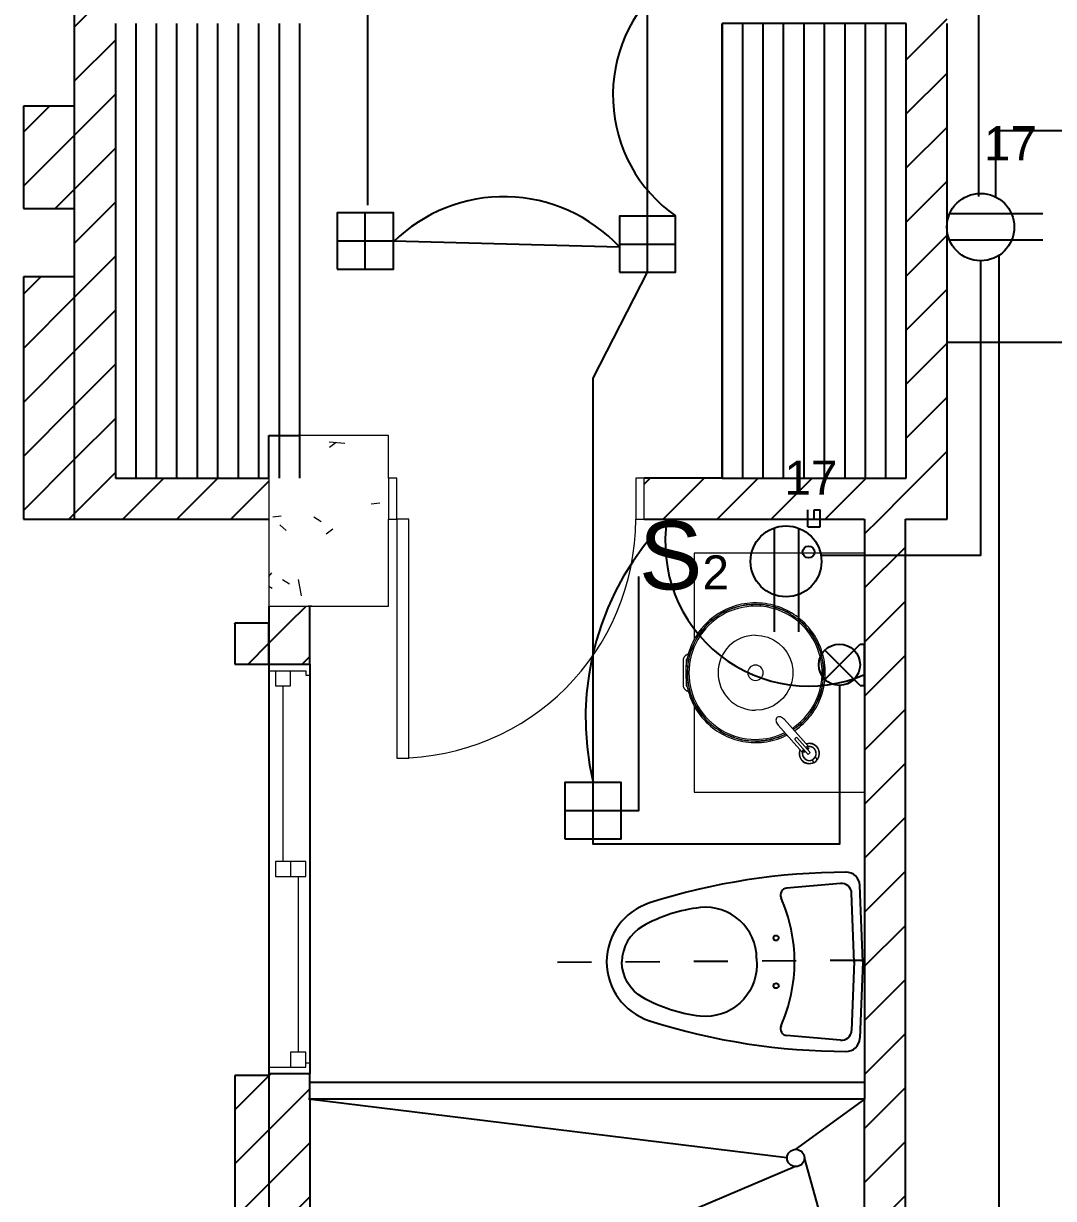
# Model space of a CAD drawing. Header units: inches. Extents: x 131 to 82119, y 71 to 16923.
# Drawn here: x 314.861 to 317.88, y 166.782 to 170.226 of the extents above; entities that cross this region are included whole.
import ezdxf
from ezdxf.enums import TextEntityAlignment as Align

# ---------------------------------------------------------------- set-up
doc = ezdxf.new("R2010")
doc.units = ezdxf.units.IN
doc.header["$MEASUREMENT"] = 0
doc.linetypes.add('HIDDEN', pattern=[9.525, 6.35, -3.175])
doc.linetypes.add('HIDDEN2', pattern=[0.1875, 0.125, -0.0625])
for name, color, linetype, lineweight in [('A-DOOR-____-MCUT', 31, 'Continuous', 18), ('A-DOOR-____-OTLN', 31, 'Continuous', 18), ('A-DOOR-FRAM-MCUT', 31, 'Continuous', 18), ('A-GLAZ-____-MCUT', 151, 'Continuous', 18), ('DUCTO-PARED O TECHO', 7, 'Continuous', 25), ('P-SANR-FIXT-OTLN', 6, 'Continuous', 18), ('S-COLS-____-MCUT', 52, 'Continuous', 18), ('S-COLS-____-OTLN', 52, 'Continuous', 18), ('SIMBOLOGIA', 150, 'Continuous', 25)]:
    doc.layers.add(name, color=color, linetype=linetype, lineweight=lineweight)
for name, color, linetype in [('Arquitectonico', 253, 'Continuous'), ('BLOQUES TOMAS Y LUCES', 140, 'Continuous'), ('INTERRUPTORES', 6, 'Continuous'), ('LAMPARAS', 20, 'Continuous'), ('LUCES Y TOMAS', 5, 'Continuous'), ('Retorno', 5, 'HIDDEN')]:
    doc.layers.add(name, color=color, linetype=linetype)
doc.styles.get("Standard").update_dxf_attribs({"font": 'arial.ttf'})
pattern_1 = [(45, (332.12192, 174.97212), (-0.07919596, 0.07919596), [])]

# ---------------------------------------------------------------- blocks, each defined once
blk = doc.blocks.new('M_Concrete-Rectangular-Column - Columna Concreto 0_50x0_35-V2-ARQ-P2')
at = {"layer": 'S-COLS-____-OTLN'}
h = blk.add_hatch(dxfattribs=at)
h.set_pattern_fill('FP_7', style=0, pattern_type=2)
h.set_pattern_definition([(320, (6.204, -16.366), (-0.047308, -0.546432), [0.057, -0.629]), (265, (6.204, -16.366), (0.57337, 0.105429), [0.046, -0.503]), (10.451, (6.2, -16.412), (0.525708, -0.440955), [0.049, -0.534]), (316.184, (6.357, -16.366), (-0.12606, -0.813123), [0.086, -0.943]), (6.636, (6.346, -16.434), (0.742252, -0.711995), [0.073, -0.801]), (261.184, (6.357, -16.366), (0.742616, -0.71223), [0.069, -0.754]), (291, (6.318, -16.443), (-0.306292, -0.454985), [0.057, -0.629]), (236, (6.318, -16.443), (0.552594, -0.185766), [0.046, -0.503]), (341.451, (6.293, -16.481), (0.246016, -0.640536), [0.049, -0.534]), (307.5, (6.204, -16.366), (0.2541166, -0.009206), [0.025, -0.472, 0.025, -0.485, -0.505]), (307.5, (6.204, -16.366), (0.2541166, -0.009206), [-1.007, 0.025, -0.48]), (277.5, (6.204, -16.366), (0.3007382, -0.2004608), [0.025, -0.266, 0.025, -0.46, -0.192]), (277.5, (6.204, -16.366), (0.3007382, -0.2004608), [-0.776, 0.025, -0.167]), (237.5, (6.204, -16.197), (-0.0170776, -0.406483), [0.025, -0.165, 0.025, -0.569, -0.789]), (237.5, (6.204, -16.197), (-0.0170776, -0.406483), [-0.785, 0.025, -0.764]), (227.5, (6.204, -16.12), (0.076008, -0.443999), [0.025, -0.223, 0.025, -0.37, -0.56]), (227.5, (6.204, -16.12), (0.076008, -0.443999), [-0.642, 0.025, -0.535])])
h.paths.add_polyline_path([(-0.25, -0.175), (0.25, -0.175), (0.25, 0.175), (-0.25, 0.175)], flags=0)
at = {"layer": 'S-COLS-____-MCUT'}
for p, q in [((0.1252, 0.175), (-0.25, 0.175)), ((-0.25, 0.175), (-0.25, -0.175)), ((0.25, -0.175), (0.25, 0.0845)), ((-0.25, -0.175), (0.0052, -0.175)), ((0.1252, -0.175), (0.25, -0.175))]:
    blk.add_line(p, q, dxfattribs=at)
blk = doc.blocks.new('Puertas Revit Lisas - 0_75  x 2_70-1766043-ARQ-P2')
at = {"layer": 'A-DOOR-____-MCUT'}
for p, q in [((0.35, 0.756825), (0.315, 0.756825)), ((0.315, 0.756825), (0.315, 0.056825)), ((0.35, 0.056825), (0.35, 0.756825)), ((0.315, 0.056825), (0.35, 0.056825))]:
    blk.add_line(p, q, dxfattribs=at)
at = {"layer": 'A-DOOR-____-OTLN'}
blk.add_arc((0.35, 0.056825), 0.7, 90, 180, dxfattribs=at)
at = {"layer": 'A-DOOR-FRAM-MCUT'}
for p, q in [((-0.35, 0.056825), (-0.375, 0.056825)), ((-0.375, 0.056825), (-0.375, -0.063175)), ((-0.35, -0.063175), (-0.35, 0.056825)), ((0.35, 0.056825), (0.35, -0.063175)), ((0.375, 0.056825), (0.35, 0.056825)), ((0.375, -0.063175), (0.375, 0.056825)), ((-0.375, -0.063175), (-0.35, -0.063175)), ((0.35, -0.063175), (0.375, -0.063175))]:
    blk.add_line(p, q, dxfattribs=at)
blk = doc.blocks.new('Single_Sink_Vanity_15616 - 500x700mm-V4-ARQ-P2')
at = {"layer": 'P-SANR-FIXT-OTLN'}
for p, q in [((0.035, 0.2825), (-0.035, 0.2825)), ((-0.0961, 0.25), (-0.35, 0.25)), ((-0.35, 0.25), (-0.35, -0.2499)), ((-0.035, 0.2725), (-0.017, 0.2725)), ((0.017, 0.2725), (0.035, 0.2725)), ((0.35, 0.25), (0.0961, 0.25)), ((0.35, -0.2499), (0.35, 0.25)), ((-0.154, 0.0036), (-0.2324, -0.067)), ((-0.2157, -0.0856), (-0.1373, -0.015)), ((-0.1953, -0.0448), (-0.2395, -0.0846)), ((-0.2339, -0.0907), (-0.1898, -0.051)), ((-0.2568, -0.0957), (-0.2626, -0.1009)), ((-0.2339, -0.0907), (-0.2395, -0.0846)), ((-0.2533, -0.1112), (-0.2475, -0.106))]:
    blk.add_line(p, q, dxfattribs=at)
at = {"layer": 'P-SANR-FIXT-OTLN', "flags": 128}
for points in [[(-0.035, 0.2825), (-0.0358, 0.2825), (-0.0366, 0.2824), (-0.0374, 0.2824), (-0.0382, 0.2822), (-0.039, 0.2821), (-0.0398, 0.2819), (-0.0405, 0.2817), (-0.0413, 0.2815), (-0.042, 0.2812), (-0.0428, 0.2809), (-0.0435, 0.2806), (-0.0442, 0.2802), (-0.0449, 0.2799), (-0.0456, 0.2794), (-0.0463, 0.279), (-0.0469, 0.2785), (-0.0476, 0.2781), (-0.0482, 0.2775), (-0.0488, 0.277), (-0.0493, 0.2764), (-0.0499, 0.2758), (-0.0504, 0.2752), (-0.0509, 0.2746), (-0.0514, 0.274), (-0.0518, 0.2733), (-0.0522, 0.2726), (-0.0526, 0.2719), (-0.053, 0.2712), (-0.0533, 0.2705), (-0.0536, 0.2697), (-0.0539, 0.269), (-0.0542, 0.2682), (-0.0544, 0.2675), (-0.0546, 0.2667)], [(-0.0493, 0.2764), (-0.0499, 0.2758), (-0.0504, 0.2752), (-0.0509, 0.2746), (-0.0514, 0.274), (-0.0518, 0.2733), (-0.0522, 0.2726), (-0.0526, 0.2719), (-0.053, 0.2712), (-0.0533, 0.2705), (-0.0536, 0.2697), (-0.0539, 0.269), (-0.0542, 0.2682), (-0.0544, 0.2675), (-0.0546, 0.2667)], [(-0.035, 0.2825), (-0.0358, 0.2825), (-0.0366, 0.2824), (-0.0374, 0.2824), (-0.0382, 0.2822), (-0.039, 0.2821), (-0.0398, 0.2819), (-0.0405, 0.2817), (-0.0413, 0.2815), (-0.042, 0.2812), (-0.0428, 0.2809), (-0.0435, 0.2806), (-0.0442, 0.2802), (-0.0449, 0.2799), (-0.0456, 0.2794), (-0.0463, 0.279), (-0.0469, 0.2785), (-0.0476, 0.2781), (-0.0482, 0.2775), (-0.0488, 0.277)], [(0.0489, 0.2768), (0.0483, 0.2774), (0.0477, 0.2779), (0.0471, 0.2784), (0.0465, 0.2789), (0.0458, 0.2793), (0.0451, 0.2797), (0.0444, 0.2801), (0.0437, 0.2805), (0.043, 0.2808), (0.0422, 0.2811), (0.0415, 0.2814), (0.0407, 0.2817), (0.04, 0.2819), (0.0392, 0.2821), (0.0384, 0.2822), (0.0376, 0.2823), (0.0368, 0.2824), (0.036, 0.2825), (0.0352, 0.2825), (0.035, 0.2825)], [(0.0546, 0.2665), (0.0544, 0.2673), (0.0542, 0.268), (0.054, 0.2688), (0.0537, 0.2695), (0.0534, 0.2703), (0.0531, 0.271), (0.0527, 0.2717), (0.0524, 0.2724), (0.0519, 0.2731), (0.0515, 0.2738), (0.051, 0.2744), (0.0506, 0.2751), (0.05, 0.2757), (0.0495, 0.2763), (0.0489, 0.2768), (0.0483, 0.2774), (0.0477, 0.2779), (0.0471, 0.2784), (0.0465, 0.2789), (0.0458, 0.2793), (0.0451, 0.2797), (0.0444, 0.2801), (0.0437, 0.2805), (0.043, 0.2808), (0.0422, 0.2811), (0.0415, 0.2814), (0.0407, 0.2817), (0.04, 0.2819), (0.0392, 0.2821), (0.0384, 0.2822), (0.0376, 0.2823), (0.0368, 0.2824), (0.036, 0.2825), (0.0352, 0.2825), (0.035, 0.2825)], [(0.0546, 0.2665), (0.0544, 0.2673), (0.0542, 0.268), (0.054, 0.2688), (0.0537, 0.2695), (0.0534, 0.2703), (0.0531, 0.271), (0.0527, 0.2717), (0.0524, 0.2724), (0.0519, 0.2731), (0.0515, 0.2738), (0.051, 0.2744), (0.0506, 0.2751), (0.05, 0.2757), (0.0495, 0.2763)], [(0.2047, 0.07), (0.2045, 0.0782), (0.204, 0.0864), (0.2032, 0.0945), (0.202, 0.1026), (0.2006, 0.1107), (0.1988, 0.1186), (0.1967, 0.1266), (0.1943, 0.1344), (0.1915, 0.1421), (0.1885, 0.1497), (0.1852, 0.1572), (0.1815, 0.1645), (0.1776, 0.1717), (0.1734, 0.1787), (0.1689, 0.1856), (0.1641, 0.1922), (0.1591, 0.1987), (0.1539, 0.2049), (0.1483, 0.211), (0.1426, 0.2168), (0.1366, 0.2224), (0.1304, 0.2277), (0.124, 0.2328), (0.1174, 0.2376), (0.1106, 0.2422), (0.1036, 0.2465), (0.0965, 0.2505), (0.0892, 0.2542), (0.0817, 0.2576), (0.0742, 0.2607), (0.0665, 0.2636), (0.0587, 0.2661), (0.0508, 0.2682), (0.0428, 0.2701), (0.0348, 0.2717), (0.0267, 0.2729), (0.0186, 0.2738), (0.0104, 0.2744), (0.0022, 0.2746), (-0.006, 0.2746), (-0.0142, 0.2742), (-0.0223, 0.2734), (-0.0304, 0.2724), (-0.0385, 0.271), (-0.0465, 0.2693), (-0.0544, 0.2673), (-0.0623, 0.2649), (-0.07, 0.2623), (-0.0777, 0.2593), (-0.0852, 0.2561), (-0.0925, 0.2525), (-0.0998, 0.2487), (-0.1068, 0.2446), (-0.1137, 0.2401), (-0.1204, 0.2355), (-0.127, 0.2305), (-0.1333, 0.2253), (-0.1394, 0.2199), (-0.1453, 0.2142), (-0.1509, 0.2082), (-0.1563, 0.2021), (-0.1615, 0.1957), (-0.1664, 0.1892), (-0.171, 0.1824), (-0.1754, 0.1755), (-0.1794, 0.1684), (-0.1832, 0.1611), (-0.1867, 0.1537), (-0.1899, 0.1462), (-0.1928, 0.1386), (-0.1954, 0.1308), (-0.1977, 0.1229), (-0.1996, 0.115), (-0.2013, 0.107), (-0.2026, 0.0989), (-0.2036, 0.0908), (-0.2043, 0.0826), (-0.2046, 0.0744), (-0.2047, 0.07)], [(0.1997, 0.07), (0.1995, 0.078), (0.199, 0.086), (0.1982, 0.0939), (0.1971, 0.1018), (0.1957, 0.1097), (0.1939, 0.1175), (0.1919, 0.1252), (0.1895, 0.1328), (0.1869, 0.1403), (0.1839, 0.1477), (0.1806, 0.155), (0.1771, 0.1622), (0.1733, 0.1692), (0.1692, 0.1761), (0.1648, 0.1827), (0.1601, 0.1892), (0.1552, 0.1955), (0.1501, 0.2016), (0.1447, 0.2075), (0.1391, 0.2132), (0.1333, 0.2187), (0.1272, 0.2239), (0.121, 0.2288), (0.1145, 0.2336), (0.1079, 0.238), (0.1011, 0.2422), (0.0941, 0.2461), (0.087, 0.2497), (0.0797, 0.253), (0.0723, 0.2561), (0.0648, 0.2588), (0.0572, 0.2613), (0.0495, 0.2634), (0.0418, 0.2652), (0.0339, 0.2667), (0.026, 0.2679), (0.0181, 0.2688), (0.0101, 0.2694), (0.0022, 0.2696), (-0.0058, 0.2696), (-0.0138, 0.2692), (-0.0218, 0.2685), (-0.0297, 0.2674), (-0.0375, 0.2661), (-0.0454, 0.2644), (-0.0531, 0.2625), (-0.0608, 0.2602), (-0.0683, 0.2576), (-0.0758, 0.2547), (-0.0831, 0.2515), (-0.0903, 0.2481), (-0.0973, 0.2443), (-0.1042, 0.2403), (-0.1109, 0.236), (-0.1175, 0.2314), (-0.1239, 0.2266), (-0.13, 0.2215), (-0.136, 0.2162), (-0.1417, 0.2106), (-0.1472, 0.2049), (-0.1525, 0.1989), (-0.1575, 0.1927), (-0.1623, 0.1863), (-0.1668, 0.1797), (-0.1711, 0.1729), (-0.1751, 0.166), (-0.1788, 0.1589), (-0.1822, 0.1517), (-0.1853, 0.1443), (-0.1881, 0.1369), (-0.1906, 0.1293), (-0.1929, 0.1216), (-0.1948, 0.1139), (-0.1964, 0.1061), (-0.1977, 0.0982), (-0.1986, 0.0902), (-0.1993, 0.0823), (-0.1996, 0.0743), (-0.1997, 0.07)], [(-0.042, 0.2697), (-0.0417, 0.2699), (-0.0414, 0.2702), (-0.0411, 0.2705), (-0.0407, 0.2707), (-0.0404, 0.2709), (-0.0401, 0.2711), (-0.0397, 0.2713), (-0.0394, 0.2715), (-0.039, 0.2717), (-0.0386, 0.2718), (-0.0382, 0.272), (-0.0379, 0.2721), (-0.0375, 0.2722), (-0.0371, 0.2723), (-0.0367, 0.2724), (-0.0363, 0.2724), (-0.0359, 0.2725), (-0.0355, 0.2725), (-0.0351, 0.2725), (-0.035, 0.2725)], [(0.035, 0.2725), (0.0354, 0.2725), (0.0358, 0.2725), (0.0362, 0.2724), (0.0366, 0.2724), (0.037, 0.2723), (0.0374, 0.2722), (0.0378, 0.2721), (0.0381, 0.272), (0.0385, 0.2719), (0.0389, 0.2717), (0.0393, 0.2715), (0.0396, 0.2714), (0.04, 0.2712), (0.0403, 0.271), (0.0406, 0.2708), (0.041, 0.2705), (0.0413, 0.2703), (0.0416, 0.27), (0.0419, 0.2697), (0.0422, 0.2695)], [(-0.2047, 0.07), (-0.2045, 0.0618), (-0.204, 0.0536), (-0.2032, 0.0455), (-0.202, 0.0374), (-0.2006, 0.0293), (-0.1988, 0.0214), (-0.1967, 0.0134), (-0.1943, 0.0056), (-0.1915, -0.0021), (-0.1885, -0.0097), (-0.1852, -0.0172), (-0.1825, -0.0224)], [(-0.1997, 0.07), (-0.1995, 0.062), (-0.199, 0.054), (-0.1982, 0.0461), (-0.1971, 0.0382), (-0.1957, 0.0303), (-0.1939, 0.0225), (-0.1919, 0.0148), (-0.1895, 0.0072), (-0.1869, -0.0003), (-0.1839, -0.0077), (-0.1806, -0.015), (-0.1787, -0.019)], [(-0.1699, -0.044), (-0.1689, -0.0456), (-0.1641, -0.0522), (-0.1591, -0.0587), (-0.1539, -0.0649), (-0.1483, -0.071), (-0.1426, -0.0768), (-0.1366, -0.0824), (-0.1304, -0.0877), (-0.124, -0.0928), (-0.1174, -0.0976), (-0.1106, -0.1022), (-0.1036, -0.1065), (-0.0965, -0.1105), (-0.0892, -0.1142), (-0.0817, -0.1176), (-0.0742, -0.1207), (-0.0665, -0.1236), (-0.0587, -0.1261), (-0.0508, -0.1282), (-0.0428, -0.1301), (-0.0348, -0.1317), (-0.0267, -0.1329), (-0.0186, -0.1338), (-0.0104, -0.1344), (-0.0022, -0.1346), (0.006, -0.1346), (0.0142, -0.1342), (0.0223, -0.1334), (0.0304, -0.1324), (0.0385, -0.131), (0.0465, -0.1293), (0.0544, -0.1273), (0.0623, -0.1249), (0.07, -0.1223), (0.0777, -0.1193), (0.0852, -0.1161), (0.0925, -0.1125), (0.0998, -0.1087), (0.1068, -0.1046), (0.1137, -0.1001), (0.1204, -0.0955), (0.127, -0.0905), (0.1333, -0.0853), (0.1394, -0.0799), (0.1453, -0.0742), (0.1509, -0.0682), (0.1563, -0.0621), (0.1615, -0.0557), (0.1664, -0.0492), (0.171, -0.0424), (0.1754, -0.0355), (0.1794, -0.0284), (0.1832, -0.0211), (0.1867, -0.0137), (0.1899, -0.0062), (0.1928, 0.0014), (0.1954, 0.0092), (0.1977, 0.0171), (0.1996, 0.025), (0.2013, 0.033), (0.2026, 0.0411), (0.2036, 0.0492), (0.2043, 0.0574), (0.2046, 0.0656), (0.2047, 0.07)], [(-0.1662, -0.0406), (-0.1648, -0.0427), (-0.1601, -0.0492), (-0.1552, -0.0555), (-0.1501, -0.0616), (-0.1447, -0.0675), (-0.1391, -0.0732), (-0.1333, -0.0787), (-0.1272, -0.0839), (-0.121, -0.0888), (-0.1145, -0.0936), (-0.1079, -0.098), (-0.1011, -0.1022), (-0.0941, -0.1061), (-0.087, -0.1097), (-0.0797, -0.113), (-0.0723, -0.1161), (-0.0648, -0.1188), (-0.0572, -0.1213), (-0.0495, -0.1234), (-0.0418, -0.1252), (-0.0339, -0.1267), (-0.026, -0.1279), (-0.0181, -0.1288), (-0.0101, -0.1294), (-0.0022, -0.1296), (0.0058, -0.1296), (0.0138, -0.1292), (0.0218, -0.1285), (0.0297, -0.1274), (0.0375, -0.1261), (0.0454, -0.1244), (0.0531, -0.1225), (0.0608, -0.1202), (0.0683, -0.1176), (0.0758, -0.1147), (0.0831, -0.1115), (0.0903, -0.1081), (0.0973, -0.1043), (0.1042, -0.1003), (0.1109, -0.096), (0.1175, -0.0914), (0.1239, -0.0866), (0.13, -0.0815), (0.136, -0.0762), (0.1417, -0.0706), (0.1472, -0.0649), (0.1525, -0.0589), (0.1575, -0.0527), (0.1623, -0.0463), (0.1668, -0.0397), (0.1711, -0.0329), (0.1751, -0.026), (0.1788, -0.0189), (0.1822, -0.0117), (0.1853, -0.0043), (0.1881, 0.0031), (0.1906, 0.0107), (0.1929, 0.0184), (0.1948, 0.0261), (0.1964, 0.0339), (0.1977, 0.0418), (0.1986, 0.0498), (0.1993, 0.0577), (0.1996, 0.0657), (0.1997, 0.07)], [(0.1099, 0.07), (0.1084, 0.0519), (0.1039, 0.0343), (0.0966, 0.0177), (0.0867, 0.0025), (0.0744, -0.0108), (0.0601, -0.022), (0.0441, -0.0306), (0.027, -0.0365), (0.0091, -0.0395), (-0.0091, -0.0395), (-0.027, -0.0365), (-0.0441, -0.0306), (-0.0601, -0.022), (-0.0744, -0.0108), (-0.0867, 0.0025), (-0.0966, 0.0177), (-0.1039, 0.0343), (-0.1084, 0.0519), (-0.11, 0.07)], [(-0.1314, 0.0071), (-0.1333, 0.0087), (-0.1357, 0.0097), (-0.1385, 0.0101), (-0.1415, 0.0099), (-0.1447, 0.0092), (-0.1479, 0.0078), (-0.1511, 0.0059), (-0.154, 0.0036)], [(-0.1373, -0.015), (-0.1346, -0.0123), (-0.1325, -0.0094), (-0.1308, -0.0063), (-0.1297, -0.0032), (-0.1292, -0.0002), (-0.1293, 0.0026), (-0.1301, 0.0051), (-0.1314, 0.0071)], [(-0.2256, -0.0609), (-0.2266, -0.0605), (-0.2276, -0.0602), (-0.2288, -0.0598), (-0.2299, -0.0595), (-0.231, -0.0593), (-0.2321, -0.0591), (-0.2333, -0.0589), (-0.2344, -0.0588), (-0.2356, -0.0587), (-0.2368, -0.0587), (-0.2379, -0.0587), (-0.2391, -0.0588), (-0.2402, -0.0589), (-0.2414, -0.0591), (-0.2425, -0.0593), (-0.2436, -0.0596), (-0.2448, -0.0599), (-0.2459, -0.0602), (-0.247, -0.0606), (-0.248, -0.061), (-0.2491, -0.0615), (-0.2501, -0.062), (-0.2512, -0.0626), (-0.2521, -0.0632), (-0.2531, -0.0638), (-0.2541, -0.0645), (-0.255, -0.0652), (-0.2559, -0.0659), (-0.2567, -0.0667), (-0.2575, -0.0675), (-0.2583, -0.0684), (-0.2591, -0.0693), (-0.2598, -0.0702), (-0.2605, -0.0711), (-0.2611, -0.0721), (-0.2617, -0.0731), (-0.2623, -0.0741), (-0.2628, -0.0751), (-0.2633, -0.0762), (-0.2637, -0.0772), (-0.2641, -0.0783), (-0.2645, -0.0794), (-0.2648, -0.0805), (-0.265, -0.0817), (-0.2653, -0.0828), (-0.2654, -0.084), (-0.2656, -0.0851), (-0.2656, -0.0863), (-0.2657, -0.0874), (-0.2657, -0.0886), (-0.2656, -0.0897), (-0.2655, -0.0909), (-0.2653, -0.092), (-0.2651, -0.0932), (-0.2649, -0.0943), (-0.2646, -0.0954), (-0.2643, -0.0966), (-0.2639, -0.0976), (-0.2635, -0.0987), (-0.263, -0.0998), (-0.2625, -0.1008)], [(-0.2245, -0.0712), (-0.2252, -0.0708), (-0.2259, -0.0703), (-0.2266, -0.0699), (-0.2273, -0.0695), (-0.228, -0.0692), (-0.2288, -0.0688), (-0.2295, -0.0685), (-0.2303, -0.0683), (-0.2311, -0.068), (-0.2319, -0.0678), (-0.2327, -0.0676), (-0.2335, -0.0675), (-0.2343, -0.0674), (-0.2351, -0.0673), (-0.2359, -0.0672), (-0.2367, -0.0672), (-0.2376, -0.0672), (-0.2384, -0.0673), (-0.2392, -0.0674), (-0.24, -0.0675), (-0.2408, -0.0676), (-0.2416, -0.0678), (-0.2424, -0.068), (-0.2432, -0.0683), (-0.2439, -0.0686), (-0.2447, -0.0689), (-0.2455, -0.0692), (-0.2462, -0.0696), (-0.2469, -0.07), (-0.2476, -0.0704), (-0.2483, -0.0708), (-0.2489, -0.0713), (-0.2496, -0.0718), (-0.2502, -0.0723), (-0.2508, -0.0729), (-0.2514, -0.0735), (-0.252, -0.0741), (-0.2525, -0.0747), (-0.253, -0.0753), (-0.2535, -0.076), (-0.2539, -0.0767), (-0.2544, -0.0774), (-0.2548, -0.0781), (-0.2551, -0.0788), (-0.2555, -0.0796), (-0.2558, -0.0803), (-0.2561, -0.0811), (-0.2563, -0.0819), (-0.2565, -0.0826), (-0.2567, -0.0834), (-0.2569, -0.0842), (-0.257, -0.0851), (-0.2571, -0.0859), (-0.2571, -0.0867), (-0.2571, -0.0875), (-0.2571, -0.0883), (-0.2571, -0.0891), (-0.257, -0.0899), (-0.2569, -0.0908), (-0.2568, -0.0916)], [(-0.2249, -0.0716), (-0.2255, -0.0711), (-0.2262, -0.0707), (-0.2269, -0.0703), (-0.2276, -0.0699), (-0.2283, -0.0695), (-0.2291, -0.0692), (-0.2298, -0.0689), (-0.2306, -0.0686), (-0.2313, -0.0684), (-0.2321, -0.0682), (-0.2329, -0.068), (-0.2337, -0.0679), (-0.2345, -0.0678), (-0.2353, -0.0677), (-0.2361, -0.0676), (-0.2369, -0.0676), (-0.2377, -0.0676), (-0.2385, -0.0677), (-0.2393, -0.0678), (-0.2401, -0.0679), (-0.2409, -0.068), (-0.2417, -0.0682), (-0.2425, -0.0684), (-0.2433, -0.0687), (-0.244, -0.0689), (-0.2448, -0.0692), (-0.2455, -0.0696), (-0.2463, -0.0699), (-0.247, -0.0703), (-0.2477, -0.0707), (-0.2483, -0.0712), (-0.249, -0.0717), (-0.2496, -0.0722), (-0.2502, -0.0727), (-0.2508, -0.0732), (-0.2514, -0.0738), (-0.252, -0.0744), (-0.2525, -0.075), (-0.253, -0.0756), (-0.2535, -0.0763), (-0.2539, -0.077), (-0.2543, -0.0776), (-0.2547, -0.0784), (-0.2551, -0.0791), (-0.2554, -0.0798), (-0.2557, -0.0806), (-0.256, -0.0813), (-0.2563, -0.0821), (-0.2565, -0.0829), (-0.2567, -0.0837), (-0.2568, -0.0844), (-0.2569, -0.0852), (-0.257, -0.0861), (-0.2571, -0.0869), (-0.2571, -0.0877), (-0.2571, -0.0885), (-0.257, -0.0893), (-0.257, -0.0901), (-0.2569, -0.0909), (-0.2567, -0.0917), (-0.2566, -0.0925), (-0.2564, -0.0933), (-0.2561, -0.094), (-0.2559, -0.0948), (-0.2556, -0.0956), (-0.2552, -0.0963), (-0.2549, -0.097), (-0.2545, -0.0977), (-0.2541, -0.0984), (-0.2537, -0.0991), (-0.2532, -0.0998), (-0.2527, -0.1004), (-0.2522, -0.101), (-0.2519, -0.1014)], [(-0.2326, -0.0676), (-0.2305, -0.0682), (-0.2283, -0.069), (-0.2263, -0.0701)], [(-0.1898, -0.051), (-0.1904, -0.0494), (-0.1912, -0.0479), (-0.1924, -0.0466), (-0.1937, -0.0456), (-0.1953, -0.0448)], [(-0.2562, -0.0939), (-0.2559, -0.0947), (-0.2556, -0.0955), (-0.2553, -0.0962), (-0.2549, -0.097), (-0.2545, -0.0977), (-0.2541, -0.0984), (-0.2537, -0.0991), (-0.2532, -0.0997), (-0.2527, -0.1004), (-0.2522, -0.101), (-0.2519, -0.1014)], [(-0.253, -0.1116), (-0.252, -0.1123), (-0.251, -0.1128), (-0.25, -0.1134), (-0.249, -0.1139), (-0.2479, -0.1144), (-0.2468, -0.1148), (-0.2458, -0.1152), (-0.2446, -0.1155), (-0.2435, -0.1158), (-0.2424, -0.1161), (-0.2413, -0.1163), (-0.2401, -0.1164), (-0.239, -0.1166), (-0.2378, -0.1166), (-0.2366, -0.1166), (-0.2355, -0.1166), (-0.2343, -0.1165), (-0.2332, -0.1164), (-0.232, -0.1163), (-0.2309, -0.1161), (-0.2298, -0.1158), (-0.2286, -0.1155), (-0.2275, -0.1152), (-0.2264, -0.1148), (-0.2254, -0.1143), (-0.2243, -0.1139), (-0.2233, -0.1133), (-0.2222, -0.1128), (-0.2213, -0.1122), (-0.2203, -0.1115), (-0.2193, -0.1109), (-0.2184, -0.1102), (-0.2175, -0.1094), (-0.2167, -0.1086), (-0.2159, -0.1078), (-0.2151, -0.107), (-0.2143, -0.1061), (-0.2136, -0.1052), (-0.2129, -0.1042), (-0.2123, -0.1033), (-0.2117, -0.1023), (-0.2111, -0.1013), (-0.2106, -0.1002), (-0.2101, -0.0992), (-0.2097, -0.0981), (-0.2093, -0.097), (-0.2089, -0.0959), (-0.2086, -0.0948), (-0.2084, -0.0937), (-0.2081, -0.0925), (-0.208, -0.0914), (-0.2078, -0.0902), (-0.2078, -0.0891), (-0.2077, -0.0879), (-0.2077, -0.0868), (-0.2078, -0.0856), (-0.2079, -0.0845), (-0.2081, -0.0833), (-0.2083, -0.0822), (-0.2085, -0.081), (-0.2088, -0.0799)], [(-0.2519, -0.1014), (-0.2513, -0.102), (-0.2508, -0.1025), (-0.2502, -0.1031), (-0.2496, -0.1036), (-0.2489, -0.1041), (-0.2483, -0.1045), (-0.2476, -0.105), (-0.2469, -0.1054), (-0.2462, -0.1058), (-0.2454, -0.1061), (-0.2447, -0.1065), (-0.244, -0.1068), (-0.2432, -0.107), (-0.2424, -0.1073), (-0.2416, -0.1075), (-0.2409, -0.1077), (-0.2401, -0.1078), (-0.2393, -0.1079), (-0.2385, -0.108), (-0.2376, -0.108), (-0.2368, -0.108), (-0.236, -0.108), (-0.2352, -0.108), (-0.2344, -0.1079), (-0.2336, -0.1078), (-0.2328, -0.1076), (-0.232, -0.1075), (-0.2313, -0.1072), (-0.2305, -0.107), (-0.2297, -0.1067), (-0.229, -0.1064), (-0.2282, -0.1061), (-0.2275, -0.1057), (-0.2268, -0.1054), (-0.2261, -0.1049), (-0.2254, -0.1045), (-0.2248, -0.104), (-0.2241, -0.1035), (-0.2235, -0.103), (-0.2229, -0.1025), (-0.2224, -0.1019), (-0.2218, -0.1013), (-0.2213, -0.1007), (-0.2208, -0.1), (-0.2203, -0.0994), (-0.2199, -0.0987), (-0.2194, -0.098), (-0.219, -0.0973), (-0.2187, -0.0966), (-0.2183, -0.0959), (-0.218, -0.0951), (-0.2178, -0.0944), (-0.2175, -0.0936), (-0.2173, -0.0928), (-0.2171, -0.092), (-0.217, -0.0912), (-0.2168, -0.0904), (-0.2168, -0.0896), (-0.2167, -0.0888), (-0.2167, -0.088), (-0.2167, -0.0872), (-0.2167, -0.0864), (-0.2168, -0.0856), (-0.2169, -0.0848), (-0.217, -0.084), (-0.2172, -0.0832), (-0.2174, -0.0824), (-0.2176, -0.0816), (-0.2179, -0.0809), (-0.2182, -0.0801), (-0.2185, -0.0794), (-0.2189, -0.0787), (-0.2193, -0.0779)], [(-0.2519, -0.1014), (-0.2513, -0.102), (-0.2508, -0.1025), (-0.2501, -0.1031), (-0.2495, -0.1036), (-0.2489, -0.1041), (-0.2482, -0.1046), (-0.2475, -0.105), (-0.2468, -0.1054), (-0.2461, -0.1058), (-0.2454, -0.1062), (-0.2446, -0.1065), (-0.2439, -0.1068), (-0.2431, -0.1071), (-0.2423, -0.1073), (-0.2415, -0.1075), (-0.2407, -0.1077), (-0.2399, -0.1079), (-0.2391, -0.108), (-0.2383, -0.1081), (-0.2375, -0.1081), (-0.2367, -0.1081), (-0.2358, -0.1081), (-0.235, -0.1081), (-0.2342, -0.108), (-0.2334, -0.1079), (-0.2326, -0.1077), (-0.2318, -0.1075), (-0.231, -0.1073), (-0.2302, -0.1071), (-0.2295, -0.1068), (-0.2287, -0.1065), (-0.2279, -0.1062), (-0.2272, -0.1058), (-0.2265, -0.1054), (-0.2258, -0.105), (-0.2251, -0.1045), (-0.2245, -0.104), (-0.2238, -0.1035)], [(-0.2232, -0.103), (-0.2226, -0.1025), (-0.222, -0.1019), (-0.2214, -0.1013), (-0.2209, -0.1007), (-0.2204, -0.1), (-0.2199, -0.0994), (-0.2195, -0.0987), (-0.219, -0.098), (-0.2186, -0.0973), (-0.2183, -0.0965), (-0.2179, -0.0958), (-0.2176, -0.095), (-0.2173, -0.0943), (-0.2171, -0.0935), (-0.2169, -0.0927), (-0.2167, -0.0919), (-0.2165, -0.0911), (-0.2164, -0.0903), (-0.2163, -0.0895), (-0.2163, -0.0887), (-0.2163, -0.0879), (-0.2163, -0.087), (-0.2163, -0.0862), (-0.2164, -0.0854), (-0.2165, -0.0846), (-0.2166, -0.0838), (-0.2168, -0.083), (-0.217, -0.0822), (-0.2172, -0.0814), (-0.2175, -0.0806), (-0.2178, -0.0799), (-0.2181, -0.0791), (-0.2185, -0.0784), (-0.2189, -0.0777)], [(-0.2181, -0.0792), (-0.2173, -0.0813), (-0.2167, -0.0835), (-0.2163, -0.0857)]]:
    blk.add_lwpolyline(points, dxfattribs=at)
at = {"layer": 'P-SANR-FIXT-OTLN'}
for centre, radius, start, end in [((0, 0.07), 0.1953, 360, 180), ((0, 0.07), 0.2005, 50.9343, 128.8145), ((0, 0.07), 0.2005, 131.6832, 141.9231), ((0, 0.07), 0.2005, 38.0769, 48.1935), ((0, 0.07), 0.2005, 148.8462, 180), ((0, 0.07), 0.1099, 0, 180), ((0, 0.07), 0.2005, 0, 31.1538), ((0, 0.07), 0.2005, 180, 206.4934), ((0, 0.07), 0.1953, 180, 205.9973), ((0, 0.07), 0.1953, 213.416, 360), ((0, 0.07), 0.0225, 0, 180), ((0, 0.07), 0.0225, 180, 0), ((0, 0.07), 0.2005, 328.8462, 0), ((-0.2367, -0.0877), 0.03, 132, 312), ((-0.2367, -0.0877), 0.03, 66.8172, 132), ((-0.2367, -0.0877), 0.02, 55.1754, 222), ((0, 0.07), 0.2005, 218.0769, 228.1935), ((0, 0.07), 0.2005, 311.6832, 321.9231), ((-0.2621, -0.1015), 0.000762, 132.7892, 209.8131), ((-0.2367, -0.0869), 0.03, 209.8131, 234.1869), ((-0.2563, -0.0962), 0.000762, 52.3065, 132.8002), ((-0.2563, -0.0962), 0.000762, 25.4752, 132.8002), ((-0.237, -0.0872), 0.0206, 205.1897, 238.8002), ((-0.2367, -0.0877), 0.02, 222, 28.8246), ((-0.2317, -0.0737), 0.0015, 132, 147), ((-0.2317, -0.0737), 0.0015, 87, 132), ((-0.2317, -0.0737), 0.0015, 252, 267), ((-0.2369, -0.0878), 0.0157, 58.7869, 68.9188), ((-0.2317, -0.0737), 0.0015, 297, 312), ((-0.2317, -0.0737), 0.0015, 312, 57), ((-0.2223, -0.0842), 0.0015, 177, 192), ((-0.2223, -0.0842), 0.0015, 132, 147), ((-0.2223, -0.0842), 0.0015, 27, 132), ((-0.2369, -0.0878), 0.0157, 17.882, 25.2131), ((-0.2369, -0.0878), 0.0157, 9.0888, 12.6673), ((-0.2223, -0.0842), 0.0015, 312, 357), ((-0.2367, -0.0877), 0.03, 312, 17.1828), ((0, 0.07), 0.2005, 230.9343, 308.6755), ((-0.2538, -0.1106), 0.000762, 234.1869, 311.2108), ((-0.248, -0.1054), 0.000762, 311.1998, 351.5499), ((-0.248, -0.1054), 0.000762, 311.1998, 351.5499)]:
    blk.add_arc(centre, radius, start, end, dxfattribs=at)
for start_param, end_param in [(0, 0.226445), (5.225863, 6.283185), (3.141593, 4.198915), (2.915148, 3.141593)]:
    blk.add_ellipse((-0.224, -0.0763), major_axis=(-0.00836, 0.00929), ratio=0.224951, start_param=start_param, end_param=end_param, dxfattribs=at)
for points, knots in [([(-0.2263, -0.0701), (-0.2264, -0.07), (-0.2266, -0.0699), (-0.227, -0.0697), (-0.2276, -0.0694), (-0.2281, -0.0691), (-0.2286, -0.0689), (-0.2291, -0.0687), (-0.2295, -0.0685), (-0.2299, -0.0684), (-0.2302, -0.0683), (-0.2305, -0.0682), (-0.2308, -0.0681), (-0.2312, -0.068), (-0.2317, -0.0678), (-0.2322, -0.0677), (-0.2325, -0.0677), (-0.2326, -0.0676)], [0.3643786, 0.3643786, 0.3643786, 0.3643786, 0.375, 0.4166667, 0.4583333, 0.5, 0.5416667, 0.5833333, 0.625, 0.6666667, 0.6875, 0.7083333, 0.75, 0.7916667, 0.8333333, 0.9166667, 1, 1, 1, 1]), ([(-0.2307, -0.0748), (-0.2309, -0.075), (-0.2312, -0.0751), (-0.2316, -0.0752), (-0.2319, -0.0752), (-0.2323, -0.0751), (-0.2327, -0.0749), (-0.233, -0.0745), (-0.2332, -0.0741), (-0.2332, -0.0737), (-0.2332, -0.0734), (-0.2331, -0.0729), (-0.2329, -0.0727), (-0.2327, -0.0726)], [-1, -1, -1, -1, -0.833333, -0.791667, -0.75, -0.666667, -0.555556, -0.444444, -0.333333, -0.277778, -0.222222, -0.111111, 0, 0, 0, 0]), ([(-0.2327, -0.0726), (-0.2325, -0.0724), (-0.2322, -0.0722), (-0.2319, -0.0722), (-0.2316, -0.0722), (-0.2312, -0.0722), (-0.2308, -0.0725), (-0.2304, -0.0729), (-0.2303, -0.0733), (-0.2302, -0.0736), (-0.2302, -0.074), (-0.2304, -0.0744), (-0.2306, -0.0747), (-0.2307, -0.0748)], [-1, -1, -1, -1, -0.833333, -0.791667, -0.75, -0.666667, -0.555556, -0.444444, -0.333333, -0.277778, -0.222222, -0.111111, 0, 0, 0, 0]), ([(-0.2212, -0.0853), (-0.2214, -0.0854), (-0.2217, -0.0856), (-0.2221, -0.0857), (-0.2224, -0.0857), (-0.2228, -0.0856), (-0.2232, -0.0854), (-0.2235, -0.085), (-0.2237, -0.0845), (-0.2238, -0.084), (-0.2236, -0.0835), (-0.2234, -0.0832), (-0.2233, -0.0831)], [-1, -1, -1, -1, -0.888889, -0.777778, -0.722222, -0.666667, -0.555556, -0.444444, -0.333333, -0.222222, -0.111111, 0, 0, 0, 0]), ([(-0.2233, -0.0831), (-0.2232, -0.083), (-0.223, -0.0829), (-0.2228, -0.0828), (-0.2226, -0.0827), (-0.2224, -0.0827), (-0.2221, -0.0827), (-0.2218, -0.0827), (-0.2216, -0.0829), (-0.2213, -0.083), (-0.221, -0.0834), (-0.2208, -0.0839), (-0.2207, -0.0844), (-0.2209, -0.0849), (-0.2211, -0.0852), (-0.2212, -0.0853)], [-1, -1, -1, -1, -0.916667, -0.875, -0.833333, -0.791667, -0.75, -0.666667, -0.611111, -0.555556, -0.444444, -0.333333, -0.222222, -0.111111, 0, 0, 0, 0]), ([(-0.2163, -0.0857), (-0.2163, -0.0856), (-0.2164, -0.0853), (-0.2165, -0.0848), (-0.2165, -0.0843), (-0.2166, -0.0839), (-0.2167, -0.0835), (-0.2168, -0.083), (-0.2169, -0.0826), (-0.217, -0.0821), (-0.2172, -0.0816), (-0.2174, -0.081), (-0.2176, -0.0805), (-0.2178, -0.0799), (-0.218, -0.0795), (-0.2181, -0.0793), (-0.2181, -0.0792)], [0, 0, 0, 0, 0.0833333, 0.1666667, 0.2083333, 0.25, 0.2916667, 0.3333333, 0.375, 0.4166667, 0.4583333, 0.5, 0.5416667, 0.5833333, 0.625, 0.6354224, 0.6354224, 0.6354224, 0.6354224])]:
    blk.add_open_spline(points, degree=3, knots=knots, dxfattribs=at)
for points in [[(-0.2263, -0.0701), (-0.2257, -0.0704), (-0.2252, -0.0708), (-0.2246, -0.0712)], [(-0.219, -0.0774), (-0.2187, -0.078), (-0.2184, -0.0786), (-0.2181, -0.0792)]]:
    blk.add_open_spline(points, degree=3, dxfattribs=at)
blk = doc.blocks.new('Ventanas Genéricas Aluminio - 1_20 X 2_00-1943232-ARQ-P2')
at = {"layer": 'A-GLAZ-____-MCUT'}
for p, q in [((-0.6, 0.06), (-0.58095, 0.06)), ((-0.58095, 0.06), (-0.58095, -0.0479)), ((-0.022225, 0.041), (-0.022225, -0.0479)), ((0.022225, 0.041), (-0.022225, 0.041)), ((0.022225, -0.0479), (0.022225, 0.041)), ((0.5365, 0.041), (0.5365, -0.00345)), ((0.58095, 0.041), (0.5365, 0.041)), ((0.58095, 0.06), (0.58095, -0.0479)), ((0.6, 0.06), (0.58095, 0.06)), ((0.6, -0.06), (0.6, 0.06)), ((0.022225, 0.018775), (0.5365, 0.018775)), ((-0.5365, -0.00345), (-0.58095, -0.00345)), ((-0.5365, -0.0479), (-0.5365, -0.00345)), ((-0.022225, -0.025675), (-0.5365, -0.025675)), ((0.022225, -0.00345), (-0.022225, -0.00345)), ((0.5365, -0.00345), (0.58095, -0.00345)), ((-0.56825, -0.06), (-0.6, -0.06)), ((-0.58095, -0.0479), (-0.56825, -0.0479)), ((-0.56825, -0.0479), (-0.5365, -0.0479)), ((-0.56825, -0.0479), (-0.56825, -0.06)), ((-0.022225, -0.0479), (0.022225, -0.0479)), ((0.56825, -0.0479), (0.56825, -0.06)), ((0.58095, -0.0479), (0.56825, -0.0479)), ((0.56825, -0.06), (0.6, -0.06))]:
    blk.add_line(p, q, dxfattribs=at)
blk = doc.blocks.new('san1')
for p, q in [((-0.1138, 0.2251), (-0.2717, 0.212)), ((-0.05, -0.0052), (-0.057, 0.2189)), ((-0.075, -0.006), (-0.0813, 0.1961)), ((-0.3611, 0.007), (-0.3612, -0.0131)), ((-0.075, -0.0041), (-0.0841, -0.2061)), ((-0.05, -0.0052), (-0.0601, -0.2292)), ((-0.117, -0.2346), (-0.2747, -0.2193))]:
    blk.add_line(p, q)
at = {"linetype": 'HIDDEN2', "ltscale": 0.0005}
blk.add_line((-0.9452, 0), (0.0223, 0), dxfattribs=at)
for points in [[(-0.6723, 0.1722, 0.008715), (-0.6739, 0.1717, 0.326246), (-0.8011, 0, 0.326246), (-0.6763, -0.1734, 0.077295), (-0.099, -0.2674)], [(-0.3611, 0.007, 0.444133), (-0.5252, 0.1573, 0.099431), (-0.6941, 0.1039, 0.271202), (-0.7561, -0.0003)], [(-0.3612, -0.0131, -0.444133), (-0.5274, -0.1612, -0.099431), (-0.6956, -0.1054, -0.271202), (-0.7561, -0.0003)]]:
    blk.add_lwpolyline(points, format="xyb")
for centre in [(-0.3037, 0.0665), (-0.3046, -0.0735)]:
    blk.add_circle(centre, 0.0075)
for centre, radius, start, end in [((-0.1089, -1.6417), 1.8994, 89.5933, 107.3079), ((-0.097, 0.2177), 0.04, 1.7918, 91.6067), ((-0.27, 0.1921), 0.02, 94.7473, 203.4888), ((-0.1113, 0.1952), 0.03, 1.7918, 94.7473), ((-0.7134, -0.0006), 0.4634, 359.6018, 23.4888), ((-0.7134, -0.0006), 0.4634, 335.7149, 359.6018), ((-0.6608, -0.1259), 0.05, 251.8766, 253.874), ((-0.2728, -0.1994), 0.02, 155.7149, 264.4564), ((-0.1141, -0.2048), 0.03, 264.4564, 357.4118), ((-0.1001, -0.2274), 0.04, 267.5969, 357.4118)]:
    blk.add_arc(centre, radius, start, end)
blk = doc.blocks.new('TOMA')
at = {"layer": 'SIMBOLOGIA'}
for p, q in [((-0.0301, 0.2165), (-0.0301, 0.0062)), ((0.0294, 0.2165), (0.0294, 0.1463)), ((0.0294, 0.1463), (0.0294, 0.0059))]:
    blk.add_line(p, q, dxfattribs=at)
blk.add_circle((0, 0.0761), 0.0761, dxfattribs=at)
blk = doc.blocks.new('LUZAP')
at = {"layer": 'SIMBOLOGIA'}
for p, q in [((-0.09, 0.02), (0.0636, 0.1736)), ((-0.0636, 0.1736), (0.09, 0.02)), ((-0.09, 0.02), (-0.09, 0)), ((-0.09, 0), (0.09, 0)), ((0.09, 0.02), (0.09, 0))]:
    blk.add_line(p, q, dxfattribs=at)
blk.add_circle((0, 0.11), 0.09, dxfattribs=at)
blk = doc.blocks.new('TOMA GFCI')
at = {"layer": 'BLOQUES TOMAS Y LUCES'}
for p, q in [((-0.0076, 0.044), (-0.3947, 0.044)), ((-0.0084, -0.0462), (-0.3947, -0.0462)), ((-0.003, -0.0813), (0.0598, -0.0813)), ((-0.003, -0.0813), (-0.003, -0.1274)), ((-0.003, -0.1274), (0.0598, -0.1274)), ((0.0284, -0.1043), (0.0598, -0.1043)), ((0.0598, -0.1043), (0.0598, -0.1274))]:
    blk.add_line(p, q, dxfattribs=at)
for centre, radius in [((-0.1319, 0), 0.1319), ((-0.0971, -0.0838), 0.0221)]:
    blk.add_circle(centre, radius, dxfattribs=at)

msp = doc.modelspace()

# ---------------------------------------------------------------- hatches: boundary and pattern name
at = {"layer": 'Arquitectonico'}
h = msp.add_hatch(dxfattribs=at)
h.set_pattern_fill('FP_1', color=256, angle=360, style=0, pattern_type=2)
h.set_pattern_definition(pattern_1)
h.paths.add_polyline_path([(315.1309, 168.8931), (315.1309, 174.2059), (315.0109, 174.2059), (315.0109, 168.8931)], flags=0)
h = msp.add_hatch(dxfattribs=at)
h.set_pattern_fill('FP_1', color=256, angle=360, style=0, pattern_type=2)
h.set_pattern_definition(pattern_1)
h.paths.add_polyline_path([(317.5686, 168.8331), (317.5686, 170.3458), (317.4486, 170.3458), (317.4486, 168.8331), (317.5666, 168.8331)], flags=0)
h = msp.add_hatch(dxfattribs=at)
h.set_pattern_fill('FP_1', color=256, angle=360, style=0, pattern_type=2)
h.set_pattern_definition(pattern_1)
h.paths.add_polyline_path([(315.0109, 169.6834), (315.0109, 169.9834), (314.8609, 169.9834), (314.8609, 169.6834)], flags=0)
h = msp.add_hatch(dxfattribs=at)
h.set_pattern_fill('FP_1', color=256, angle=360, style=0, pattern_type=2)
h.set_pattern_definition(pattern_1)
h.paths.add_polyline_path([(315.0109, 168.7731), (315.0109, 169.4834), (314.8609, 169.4834), (314.8609, 168.7731)], flags=0)
h = msp.add_hatch(dxfattribs=at)
h.set_pattern_fill('FP_1', color=256, angle=360, style=0, pattern_type=2)
h.set_pattern_definition(pattern_1)
h.paths.add_polyline_path([(315.5805, 168.7731), (315.5805, 168.8931), (315.0109, 168.8931), (315.0109, 168.7731), (315.1309, 168.7731)], flags=0)
h = msp.add_hatch(dxfattribs=at)
h.set_pattern_fill('FP_1', color=256, angle=360, style=0, pattern_type=2)
h.set_pattern_definition(pattern_1)
h.paths.add_polyline_path([(316.9092, 168.7731), (317.4466, 168.7731), (317.4466, 168.8331), (317.4486, 168.8331), (317.4486, 168.8931), (316.6805, 168.8931), (316.6805, 168.7731)], flags=0)
h = msp.add_hatch(dxfattribs=at)
h.set_pattern_fill('FP_1', color=256, angle=360, style=0, pattern_type=2)
h.set_pattern_definition(pattern_1)
h.paths.add_polyline_path([(317.3266, 166.2734), (317.4466, 166.2734), (317.4466, 168.7731), (317.3266, 168.7731), (317.3266, 166.3631)], flags=0)
h = msp.add_hatch(dxfattribs=at)
h.set_pattern_fill('FP_1', color=256, angle=360, style=0, pattern_type=2)
h.set_pattern_definition(pattern_1)
h.paths.add_polyline_path([(315.7005, 168.468), (315.7005, 168.518), (315.5805, 168.518), (315.5805, 168.468)], flags=0)
h = msp.add_hatch(dxfattribs=at)
h.set_pattern_fill('FP_1', color=256, angle=360, style=0, pattern_type=2)
h.set_pattern_definition(pattern_1)
h.paths.add_polyline_path([(315.5805, 168.348), (315.5805, 168.468), (315.4805, 168.468), (315.4805, 168.348)], flags=0)
h = msp.add_hatch(dxfattribs=at)
h.set_pattern_fill('FP_1', color=256, angle=360, style=0, pattern_type=2)
h.set_pattern_definition(pattern_1)
h.paths.add_polyline_path([(315.7005, 166.7231), (315.7005, 167.148), (315.5805, 167.148), (315.5805, 166.7231)], flags=0)
h.paths.add_polyline_path([(315.5805, 168.348), (315.7005, 168.348), (315.7005, 168.468), (315.5805, 168.468)], flags=0)
h = msp.add_hatch(dxfattribs=at)
h.set_pattern_fill('FP_1', color=256, angle=360, style=0, pattern_type=2)
h.set_pattern_definition(pattern_1)
h.paths.add_polyline_path([(315.5805, 166.7231), (315.5805, 167.1431), (315.4805, 167.1431), (315.4805, 166.7231)], flags=0)

# ---------------------------------------------------------------- linework, layer by layer
for p, q in [((317.5686, 169.2914), (324.2317, 169.2914)), ((317.4466, 168.7731), (317.5666, 168.7731))]:
    msp.add_line(p, q)
for p, q in [((315.0109, 168.7731), (315.0109, 171.0334)), ((315.1309, 170.2258), (315.1309, 168.8931)), ((315.1909, 168.8934), (315.1909, 170.2258)), ((315.2509, 168.8934), (315.2509, 170.2258)), ((315.3109, 168.8934), (315.3109, 170.2258)), ((315.3709, 168.8934), (315.3709, 170.2258)), ((315.4309, 168.8934), (315.4309, 170.2258)), ((315.4909, 168.8934), (315.4909, 170.2258)), ((315.5509, 168.8934), (315.5509, 170.2258)), ((315.6109, 168.8934), (315.6109, 170.2258)), ((315.6709, 169.018), (315.6709, 170.2258)), ((315.6709, 168.8934), (315.6709, 170.2258)), ((317.4486, 170.2258), (316.9092, 170.2258)), ((316.9092, 170.2258), (316.9092, 168.8931)), ((316.9092, 168.8934), (316.9092, 170.2258)), ((316.9692, 168.8934), (316.9692, 170.2258)), ((317.0292, 168.8934), (317.0292, 170.2258)), ((317.0892, 168.8934), (317.0892, 170.2258)), ((317.1492, 168.8934), (317.1492, 170.2258)), ((317.2092, 168.8934), (317.2092, 170.2258)), ((317.2692, 168.8934), (317.2692, 170.2258)), ((317.3292, 168.8934), (317.3292, 170.2258)), ((317.3892, 168.8934), (317.3892, 170.2258)), ((317.4486, 168.8931), (317.4486, 170.2258)), ((317.5686, 168.7731), (317.5686, 170.2258)), ((315.0109, 169.9834), (314.8609, 169.9834)), ((314.8609, 169.9834), (314.8609, 169.6834)), ((314.8609, 169.6834), (315.0109, 169.6834)), ((315.0109, 169.4834), (314.8609, 169.4834)), ((314.8609, 169.4834), (314.8609, 168.7731)), ((315.5805, 168.8931), (315.5805, 169.018)), ((315.5805, 169.018), (315.6709, 169.018)), ((315.1309, 168.8931), (315.5805, 168.8931)), ((316.9092, 168.8931), (316.6805, 168.8931)), ((316.9092, 168.8931), (317.4486, 168.8931)), ((317.5666, 168.8331), (317.5666, 168.8331)), ((314.8609, 168.7731), (315.5805, 168.7731)), ((316.6805, 168.7731), (317.3266, 168.7731)), ((317.3266, 168.7731), (317.3266, 167.0734)), ((317.4466, 166.2734), (317.4466, 168.7731)), ((317.4466, 168.7731), (317.5686, 168.7731)), ((315.5805, 168.518), (315.5805, 168.468)), ((315.7005, 168.468), (315.7005, 168.518)), ((315.5805, 168.468), (315.4805, 168.468)), ((315.4805, 168.468), (315.4805, 168.348)), ((315.5805, 168.348), (315.5805, 168.468)), ((315.5805, 168.468), (315.5805, 168.348)), ((315.7005, 168.348), (315.7005, 168.468)), ((315.4805, 168.348), (315.7005, 168.348)), ((315.5805, 168.348), (315.5805, 167.148)), ((315.7005, 168.348), (315.7005, 167.148)), ((315.7005, 167.148), (315.5805, 167.148)), ((315.5805, 167.148), (315.5805, 166.3631)), ((315.7005, 167.0734), (315.7005, 167.148)), ((315.5805, 167.1431), (315.4805, 167.1431)), ((315.4805, 167.1431), (315.4805, 166.7231)), ((315.7005, 167.1234), (317.3266, 167.1234)), ((317.0983, 166.901), (315.6965, 167.0734)), ((317.3266, 167.0734), (315.7005, 167.0734)), ((315.7005, 167.0734), (315.7005, 166.3631)), ((317.1237, 166.9263), (317.3267, 167.0734)), ((317.3266, 166.2734), (317.3266, 167.0734)), ((317.1237, 166.8756), (315.9107, 166.3631)), ((317.1491, 166.901), (317.3267, 166.2734))]:
    msp.add_line(p, q, dxfattribs=at)
msp.add_circle((317.1248, 166.901), 0.0254, dxfattribs=at)
at = {"layer": 'DUCTO-PARED O TECHO'}
for points in [[(316.1284, 170.8083), (315.8692, 170.8083), (315.8692, 169.6931)], [(317.3633, 170.4538), (317.6604, 170.4538), (317.6604, 169.7185)], [(316.6901, 169.6616), (316.6901, 170.3525)], [(315.9451, 169.5886), (316.6077, 169.5709)], [(317.6665, 169.5303), (317.6665, 168.6663), (317.1986, 168.6663)], [(317.7198, 169.5459), (317.7198, 166.0617), (317.6516, 165.9937)], [(316.5305, 168.0015), (316.5305, 169.1867), (316.6901, 169.4968)], [(316.6129, 167.9191), (316.6644, 167.9191), (316.6644, 168.6053)], [(317.2526, 168.286), (317.2526, 167.8209), (316.5305, 167.8209), (316.5305, 167.8368)]]:
    msp.add_lwpolyline(points, dxfattribs=at)
msp.add_lwpolyline([(317.7107, 169.7175), (317.7107, 169.9118), (318.1427, 169.9118, 1), (318.2459, 169.9118), (324.0049, 169.9118), (324.0724, 169.8188)], format="xyb", dxfattribs=at)
at = {"layer": 'LAMPARAS'}
for p, q in [((315.9451, 169.6709), (315.7804, 169.6709)), ((315.7804, 169.6709), (315.7804, 169.5062)), ((315.8628, 169.5062), (315.8628, 169.6709)), ((316.7724, 169.6616), (316.6077, 169.6616)), ((316.6077, 169.6616), (316.6077, 169.4968)), ((316.6901, 169.4968), (316.6901, 169.6616)), ((315.7804, 169.5886), (315.9451, 169.5886)), ((316.6077, 169.5792), (316.7724, 169.5792)), ((315.7804, 169.5062), (315.9451, 169.5062)), ((316.6077, 169.4968), (316.7724, 169.4968)), ((316.6129, 168.0015), (316.4482, 168.0015)), ((316.4482, 168.0015), (316.4482, 167.8368)), ((316.5305, 167.8368), (316.5305, 168.0015)), ((316.4482, 167.9191), (316.6129, 167.9191)), ((316.4482, 167.8368), (316.6129, 167.8368))]:
    msp.add_line(p, q, dxfattribs=at)
for points in [[(315.7804, 169.5062), (315.9451, 169.5062), (315.9451, 169.6709), (315.7804, 169.6709)], [(316.6077, 169.4968), (316.7724, 169.4968), (316.7724, 169.6616), (316.6077, 169.6616)], [(316.4482, 167.8368), (316.6129, 167.8368), (316.6129, 168.0015), (316.4482, 168.0015)]]:
    msp.add_lwpolyline(points, close=True, dxfattribs=at)
at = {"layer": 'Retorno'}
for centre, radius, start, end in [((317.0218, 170.0156), 0.433, 130.3091, 234.8326), ((316.2692, 169.2555), 0.4627, 42.9759, 134.4556), ((317.3358, 168.191), 0.8273, 135.2843, 193.2459), ((317.1624, 168.7043), 0.4202, 170.5728, 292.9984)]:
    msp.add_arc(centre, radius, start, end, dxfattribs=at)

# ---------------------------------------------------------------- block references
at = {"layer": 'Arquitectonico'}
for name, p, rotation in [('M_Concrete-Rectangular-Column - Columna Concreto 0_50x0_35-V2-ARQ-P2', (315.7555, 168.768), 90.00000000000006), ('Puertas Revit Lisas - 0_75  x 2_70-1766043-ARQ-P2', (316.3055, 168.8299), 180), ('Single_Sink_Vanity_15616 - 500x700mm-V4-ARQ-P2', (317.0767, 168.3231), 89.99999999999999), ('Ventanas Genéricas Aluminio - 1_20 X 2_00-1943232-ARQ-P2', (315.6405, 167.748), 90.00000000000031)]:
    msp.add_blockref(name, p, dxfattribs=dict(at, rotation=rotation))
at = {"layer": 'Arquitectonico', "extrusion": (0, 0, -1), "xscale": -1, "zscale": -1, "rotation": 359.601811959763}
msp.add_blockref('san1', (-317.3712, 167.4814), dxfattribs=at)
at = {"layer": 'LUCES Y TOMAS', "color": 3, "xscale": 0.7874015748031495, "yscale": 0.7874015748031495, "rotation": 90}
msp.add_blockref('TOMA GFCI', (317.0962, 168.7533), dxfattribs=at)
at = {"layer": 'SIMBOLOGIA'}
for name, p, xscale, yscale, zscale, rotation in [('TOMA', (317.5677, 169.6291), 1.29829461337991, 1.29829461337991, 1.29829461337991, 270), ('LUZAP', (317.3266, 168.3465), 0.671875174437127, 0.671875174437127, 0.671875174437127, 89.99999999999999)]:
    msp.add_blockref(name, p, dxfattribs=dict(at, xscale=xscale, yscale=yscale, zscale=zscale, rotation=rotation))

# ---------------------------------------------------------------- texts
for p in [(317.7541, 169.825), (317.1693, 168.8449)]:
    msp.add_text('17', height=0.1).set_placement(p, align=Align.CENTER)
at = {"layer": 'INTERRUPTORES', "insert": (316.6648, 168.7671), "char_height": 0.2, "attachment_point": 1}
msp.add_mtext_dynamic_manual_height_columns('\\pt0.0082306;S{\\H0.5x;2}', width=0.353086, gutter_width=12.5, heights=[0], dxfattribs=at)

doc.saveas('drawing.dxf')
